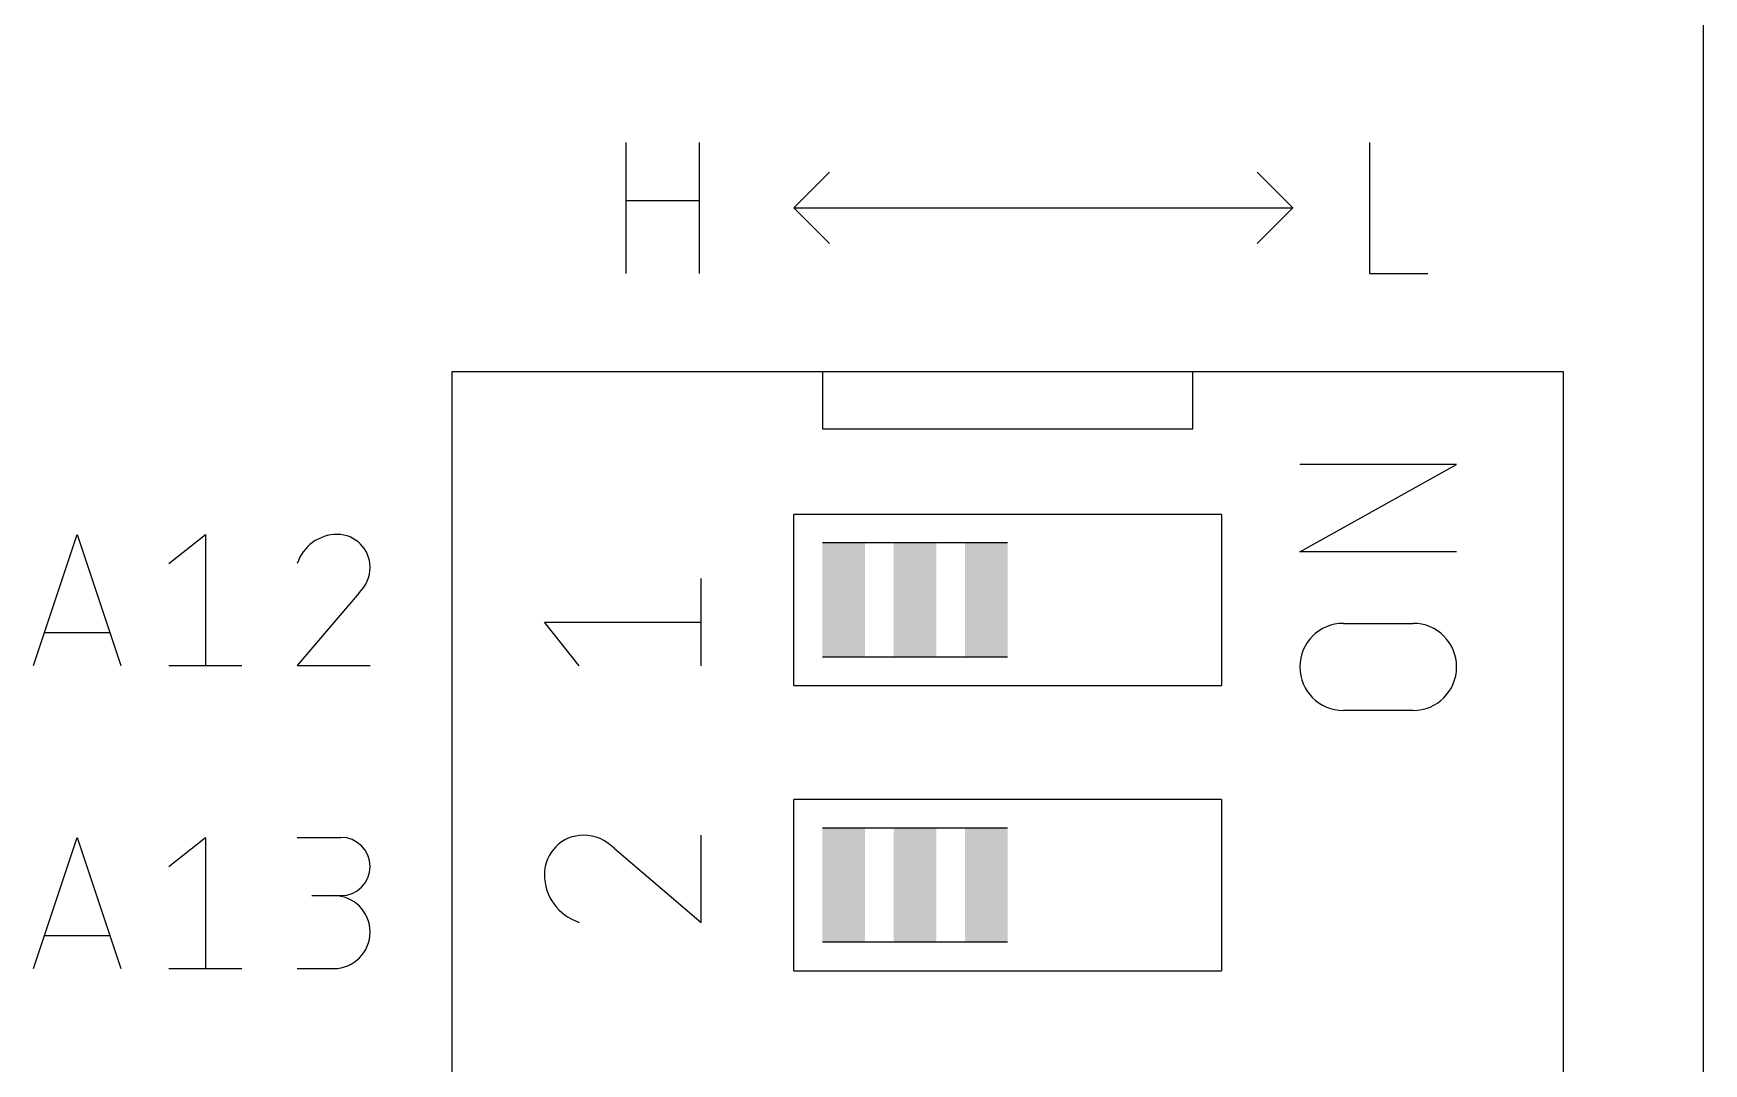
# Model space of a CAD drawing. Extents: x 0 to 55, y 0 to 109.
# Drawn here: x 32.12 to 47, y 27.78 to 36.96 of the extents above; entities that cross this region are included whole.
import ezdxf

# ---------------------------------------------------------------- set-up
doc = ezdxf.new("R2010")
doc.units = 0
for name, color, linetype in [('20', 30, 'CONTINUOUS'), ('21', 253, 'CONTINUOUS'), ('51', 253, 'CONTINUOUS')]:
    doc.layers.add(name, color=color, linetype=linetype)

# ---------------------------------------------------------------- blocks, each defined once
blk = doc.blocks.new('RECT')
blk.add_solid([(-0.5, -0.5), (0.5, -0.5), (-0.5, 0.5), (0.5, 0.5)])

msp = doc.modelspace()

# ---------------------------------------------------------------- linework, layer by layer
at = {"layer": '20'}
msp.add_line((47, 0), (47, 77), dxfattribs=at)
at = {"layer": '21'}
for p, q in [((37.4001, 34.8171), (37.4001, 35.9855)), ((38.0492, 35.9855), (38.0492, 34.8171)), ((44.0246, 35.9855), (44.0246, 34.8171)), ((38.8938, 35.4013), (39.2112, 35.7188)), ((43.3388, 35.4013), (43.0213, 35.7188)), ((37.4001, 35.4662), (38.0492, 35.4662)), ((38.8938, 35.4013), (43.3388, 35.4013)), ((38.8938, 35.4013), (39.2112, 35.0838)), ((43.3388, 35.4013), (43.0213, 35.0838)), ((44.0246, 34.8171), (44.5438, 34.8171)), ((35.8458, 33.9408), (35.8458, 22.2568)), ((39.1478, 33.9408), (35.8458, 33.9408)), ((39.1478, 33.9408), (39.1478, 33.4327)), ((42.4498, 33.9408), (39.1478, 33.9408)), ((45.7518, 33.9408), (42.4498, 33.9408)), ((42.4498, 33.4327), (42.4498, 33.9408)), ((45.7518, 22.2568), (45.7518, 33.9408)), ((39.1478, 33.4327), (42.4498, 33.4327)), ((42.7037, 32.6707), (38.8938, 32.6707)), ((38.8938, 31.1468), (38.8938, 32.6707)), ((42.7037, 32.6707), (42.7037, 31.1468)), ((32.1183, 31.3246), (32.5078, 32.493)), ((32.5078, 32.493), (32.8972, 31.3246)), ((33.3262, 32.2333), (33.6508, 32.493)), ((33.6508, 32.493), (33.6508, 31.3246)), ((40.7988, 32.4168), (39.1478, 32.4168)), ((35.0209, 31.9737), (34.4692, 31.3246)), ((32.7999, 31.6166), (32.2157, 31.6166)), ((40.7988, 31.4008), (39.1478, 31.4008)), ((33.3262, 31.3246), (33.9753, 31.3246)), ((34.4692, 31.3246), (35.1183, 31.3246)), ((38.8938, 31.1468), (42.7037, 31.1468)), ((42.7037, 30.1308), (38.8938, 30.1308)), ((38.8938, 28.6068), (38.8938, 30.1308)), ((42.7037, 30.1308), (42.7037, 28.6068)), ((32.1183, 28.6258), (32.5078, 29.7942)), ((32.5078, 29.7942), (32.8972, 28.6258)), ((33.3262, 29.5346), (33.6508, 29.7942)), ((33.6508, 29.7942), (33.6508, 28.6258)), ((34.4692, 29.7942), (34.8587, 29.7942)), ((40.7988, 29.8768), (39.1478, 29.8768)), ((34.8587, 29.2749), (34.599, 29.2749)), ((32.7999, 28.9179), (32.2157, 28.9179)), ((40.7988, 28.8608), (39.1478, 28.8608)), ((33.3262, 28.6258), (33.9753, 28.6258)), ((34.4692, 28.6258), (34.7938, 28.6258)), ((38.8938, 28.6068), (42.7037, 28.6068))]:
    msp.add_line(p, q, dxfattribs=at)
for centre, radius, start, end in [((34.8262, 32.1177), 0.3753, 90.0001, 162.0549), ((34.8262, 32.2009), 0.2921, 0, 90), ((34.8046, 32.2009), 0.3138, 313.604, 359.9996), ((34.8587, 29.5346), 0.2596, 270, 90), ((34.7938, 28.9504), 0.3246, 270, 90)]:
    msp.add_arc(centre, radius, start, end, dxfattribs=at)
at = {"layer": '51'}
for p, q in [((43.4023, 32.3391), (44.7993, 33.1153)), ((44.7993, 33.1153), (43.4023, 33.1153)), ((44.7993, 32.3391), (43.4023, 32.3391)), ((38.0682, 31.3231), (38.0682, 32.0993)), ((36.9817, 31.3231), (36.6713, 31.7112)), ((36.6713, 31.7112), (38.0682, 31.7112)), ((43.7903, 31.7008), (44.4112, 31.7008)), ((44.4112, 30.9247), (43.7903, 30.9247)), ((38.0682, 29.0371), (38.0682, 29.8133)), ((37.2921, 29.6968), (38.0682, 29.0371))]:
    msp.add_line(p, q, dxfattribs=at)
for centre, radius, start, end in [((43.7903, 31.3127), 0.3881, 90, 270), ((44.4112, 31.3127), 0.3881, 270, 90), ((37.0205, 29.464), 0.3493, 90, 180), ((37.0205, 29.4381), 0.3751, 43.6034, 90.0001), ((37.1199, 29.464), 0.4487, 180.0001, 252.0553)]:
    msp.add_arc(centre, radius, start, end, dxfattribs=at)

# ---------------------------------------------------------------- block references
at = {"layer": '21', "xscale": 1.016, "yscale": 0.381, "rotation": 270}
for p in [(39.3383, 31.9088), (39.9733, 31.9088), (40.6083, 31.9088), (39.3383, 29.3688), (39.9733, 29.3688), (40.6083, 29.3688)]:
    msp.add_blockref('RECT', p, dxfattribs=at)

doc.saveas('drawing.dxf')
